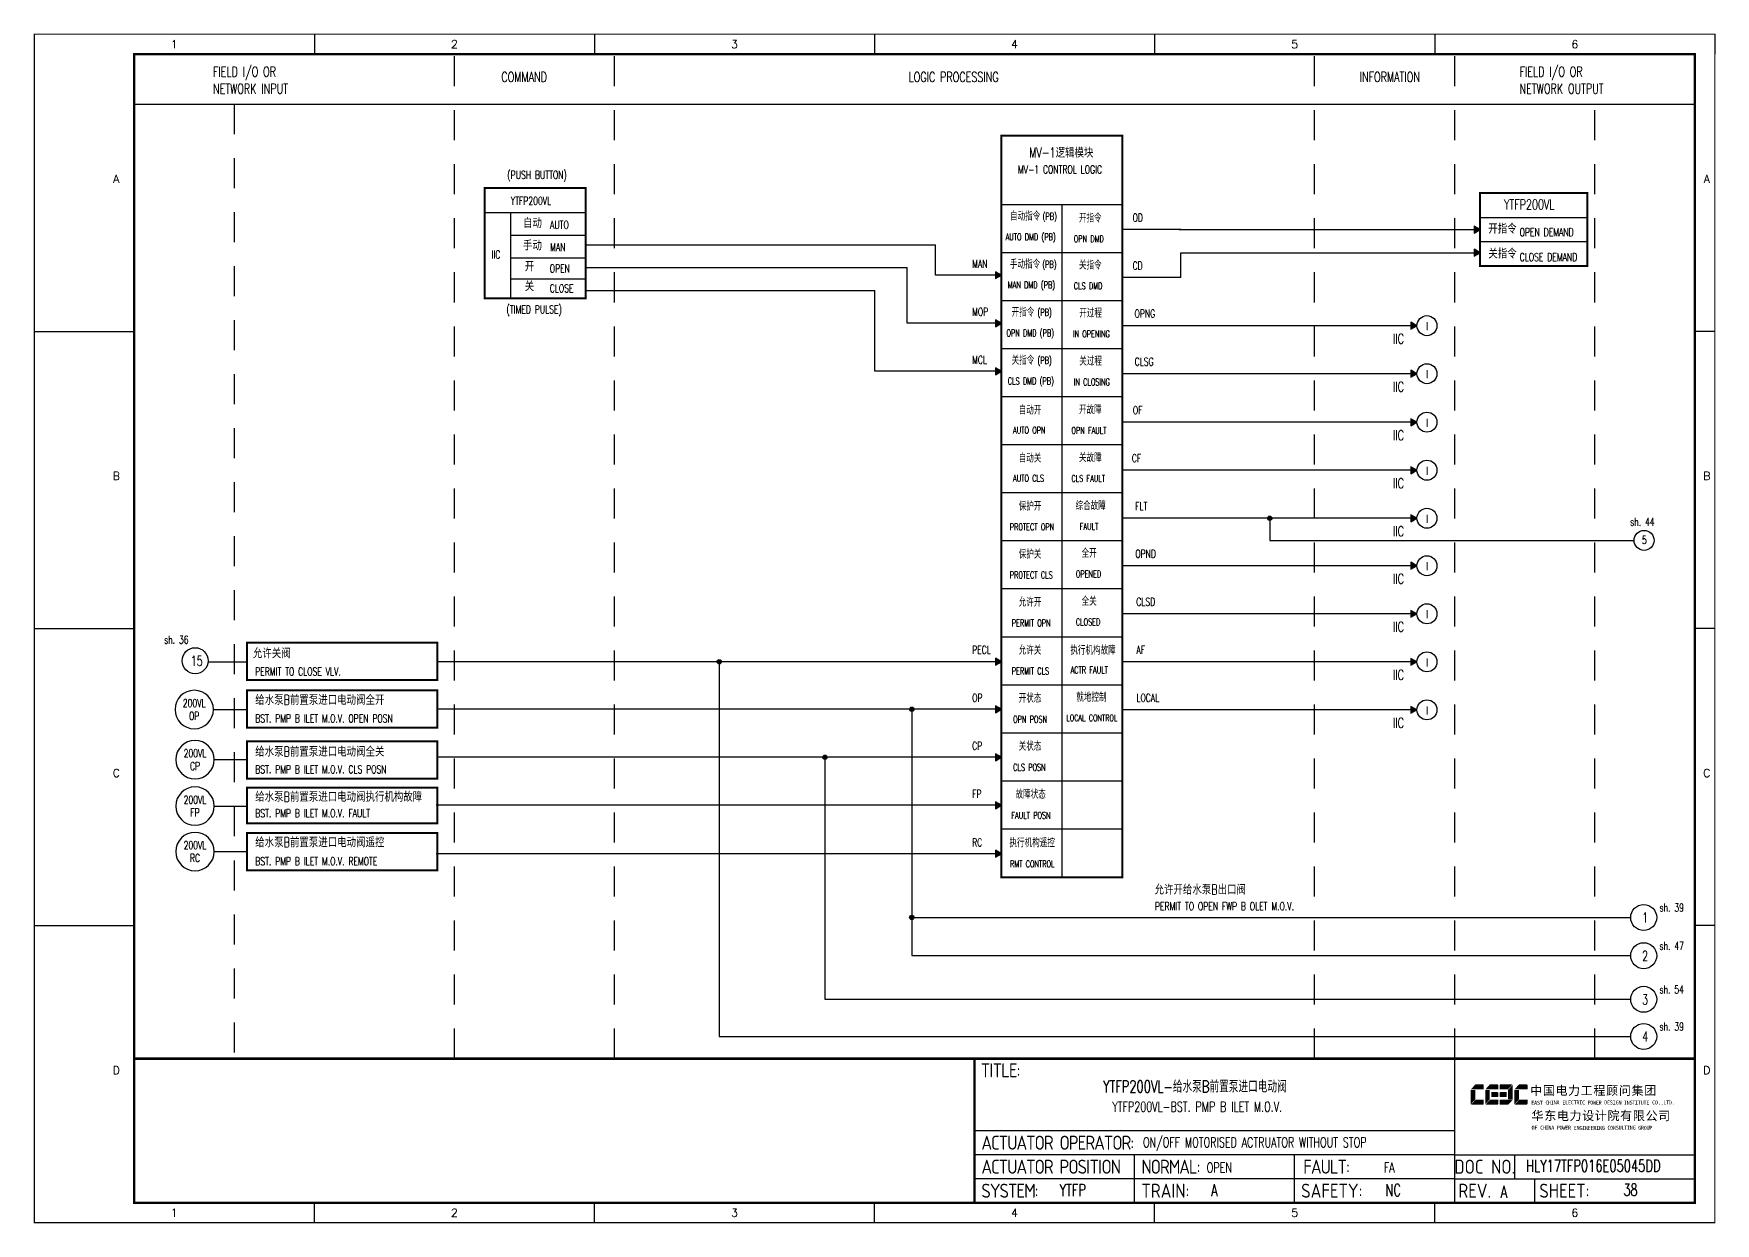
# Model space of a CAD drawing. Header units: millimetres. Extents: x 38833 to 52469, y 29493 to 32647.
# Drawn here: x 40615.3 to 41035.6, y 30241.9 to 30539.2 of the extents above; entities that cross this region are included whole.
import ezdxf
from ezdxf.enums import TextEntityAlignment as Align

# ---------------------------------------------------------------- set-up
doc = ezdxf.new("R2010")
doc.units = ezdxf.units.MM
doc.linetypes.add('DASHED', pattern=[0.75, 0.5, -0.25])
doc.linetypes.add('JIS_02_0.7', pattern=[1.35, 0.75, -0.6])
for name, color, linetype in [('INSTRUMENT', 4, 'Continuous'), ('MLINE', 6, 'Continuous'), ('TITLE', 1, 'Continuous'), ('TK', 7, 'Continuous'), ('图框_外框线', 7, 'Continuous'), ('图框_标题栏文字', 6, 'Continuous')]:
    doc.layers.add(name, color=color, linetype=linetype)
doc.styles.add('ecepdi', font='simhei.ttf', dxfattribs={"width": 0.9})
doc.styles.get("Standard").update_dxf_attribs({"font": 'romans.shx', "width": 0.7, "bigfont": 'hztxta.shx'})
doc.styles.add('工程字', font='gbenor.shx', dxfattribs={"bigfont": 'gbcbig.shx'})

# ---------------------------------------------------------------- blocks, each defined once
blk = doc.blocks.new('A$C1E0003F3')
h = blk.add_hatch(color=152)
edge = h.paths.add_edge_path()
edge.add_ellipse((5.15, 4.41), major_axis=(0, 0.211), ratio=0.769231, start_angle=-90, end_angle=0)
edge.add_line((5.15, 4.62), (3.22, 4.62))
edge.add_line((3.22, 4.62), (2.09, 3.35))
edge.add_line((2.09, 3.35), (5.32, 3.35))
edge.add_line((5.32, 3.35), (5.32, 4.41))
h.paths.add_polyline_path([(3.22, 3.23), (2.09, 3.23), (2.09, -0.36), (3.22, 0.91)])
edge = h.paths.add_edge_path()
edge.add_line((5.32, 0.81), (3.27, 0.81))
edge.add_line((3.27, 0.81), (2.13, -0.46))
edge.add_line((2.13, -0.46), (5.15, -0.46))
edge.add_ellipse((5.15, -0.25), major_axis=(0, 0.211), ratio=0.769231, start_angle=180, end_angle=270)
edge.add_line((5.32, -0.25), (5.32, 0.81))
h = blk.add_hatch(color=152)
edge = h.paths.add_edge_path()
edge.add_ellipse((8.78, 4.41), major_axis=(0, 0.211), ratio=0.769231, start_angle=-90, end_angle=0)
edge.add_line((8.78, 4.62), (6.84, 4.62))
edge.add_line((6.84, 4.62), (5.71, 3.35))
edge.add_line((5.71, 3.35), (8.94, 3.35))
edge.add_line((8.94, 3.35), (8.94, 4.41))
h.paths.add_polyline_path([(6.84, 3.23), (5.71, 3.23), (5.71, -0.36), (6.84, 0.91)])
edge = h.paths.add_edge_path()
edge.add_ellipse((8.78, 2.49), major_axis=(0, 0.211), ratio=0.769231, start_angle=-90, end_angle=0)
edge.add_line((8.78, 2.7), (7.22, 2.7))
edge.add_line((7.22, 2.7), (7.22, 1.44))
edge.add_line((7.22, 1.44), (8.78, 1.44))
edge.add_ellipse((8.78, 1.65), major_axis=(0, 0.211), ratio=0.769231, start_angle=180, end_angle=270)
edge.add_line((8.94, 1.65), (8.94, 2.49))
edge = h.paths.add_edge_path()
edge.add_line((8.94, 0.81), (6.89, 0.81))
edge.add_line((6.89, 0.81), (5.75, -0.46))
edge.add_line((5.75, -0.46), (8.78, -0.46))
edge.add_ellipse((8.78, -0.25), major_axis=(0, 0.211), ratio=0.769231, start_angle=180, end_angle=270)
edge.add_line((8.94, -0.25), (8.94, 0.81))
h = blk.add_hatch(color=1)
edge = h.paths.add_edge_path()
edge.add_line((12.48, 4.62), (9.46, 4.62))
edge.add_ellipse((9.46, 4.41), major_axis=(0, 0.211), ratio=0.769231, start_angle=0, end_angle=90)
edge.add_line((9.3, 4.41), (9.3, 3.35))
edge.add_line((9.3, 3.35), (11.35, 3.35))
edge.add_line((11.35, 3.35), (12.48, 4.62))
h.paths.add_polyline_path([(12.57, 4.56), (11.38, 3.23), (11.38, 0.93), (12.57, 0.93)])
edge = h.paths.add_edge_path()
edge.add_line((11.03, 2.7), (9.46, 2.7))
edge.add_ellipse((9.46, 2.49), major_axis=(0, 0.211), ratio=0.769231, start_angle=0, end_angle=90)
edge.add_line((9.3, 2.49), (9.3, 1.65))
edge.add_ellipse((9.46, 1.65), major_axis=(0, 0.211), ratio=0.769231, start_angle=90, end_angle=180)
edge.add_line((9.46, 1.44), (11.03, 1.44))
edge.add_line((11.03, 1.44), (11.03, 2.7))
h = blk.add_hatch(color=152)
edge = h.paths.add_edge_path()
edge.add_ellipse((16.11, 4.41), major_axis=(0, 0.211), ratio=0.769231, start_angle=-90, end_angle=0)
edge.add_line((16.11, 4.62), (14.14, 4.62))
edge.add_line((14.14, 4.62), (13, 3.35))
edge.add_line((13, 3.35), (16.27, 3.35))
edge.add_line((16.27, 3.35), (16.27, 4.41))
h.paths.add_polyline_path([(14.14, 3.23), (13, 3.23), (13, -0.36), (14.14, 0.91)])
edge = h.paths.add_edge_path()
edge.add_line((16.27, 0.81), (14.18, 0.81))
edge.add_line((14.18, 0.81), (13.04, -0.46))
edge.add_line((13.04, -0.46), (16.03, -0.46))
edge.add_ellipse((16.03, -0.15), major_axis=(0, 0.316), ratio=0.769231, start_angle=180, end_angle=270)
edge.add_line((16.27, -0.15), (16.27, 0.81))
h = blk.add_hatch(color=1)
edge = h.paths.add_edge_path()
edge.add_line((12.58, 0.79), (9.3, 0.79))
edge.add_line((9.3, 0.79), (9.3, -0.27))
edge.add_ellipse((9.46, -0.27), major_axis=(0, 0.211), ratio=0.769231, start_angle=90, end_angle=180)
edge.add_line((9.46, -0.48), (11.43, -0.48))
edge.add_line((11.43, -0.48), (12.58, 0.79))
at = {"layer": 'TITLE', "color": 7, "style": 'ecepdi'}
for s, p in [('中', (16.92, 1.94)), ('国', (20.09, 2)), ('电', (23.25, 1.99)), ('力', (26.39, 1.96)), ('程', (32.71, 1.98)), ('顾', (35.9, 1.98)), ('问', (39.09, 1.94)), ('集', (42.26, 1.98)), ('团', (45.42, 2.01)), ('工', (29.53, 1.95)), ('华', (17.24, -4.31)), ('东', (20.45, -4.29)), ('电', (23.62, -4.35)), ('力', (26.75, -4.32)), ('设', (29.92, -4.3)), ('计', (33.05, -4.31)), ('院', (36.26, -4.29)), ('有', (39.41, -4.29)), ('限', (42.57, -4.32)), ('公', (45.78, -4.38)), ('司', (48.91, -4.35))]:
    blk.add_text(s, height=2.2, dxfattribs=at).set_placement(p)
at = {"layer": 'TITLE', "color": 7, "style": 'ecepdi', "width": 0.975}
for s, p in [('E', (17.58, 0.02)), ('A', (18.29, 0.03)), ('S', (19, 0.03)), ('T', (19.7, 0.03)), ('C', (21.1, 0.09)), ('H', (21.77, 0.09)), ('I', (22.46, 0.09)), ('N', (23.17, 0.1)), ('A', (23.86, 0.1)), ('E', (25.35, 0.09)), ('L', (26.05, 0.11)), ('E', (26.76, 0.1)), ('C', (27.46, 0.12)), ('T', (28.18, 0.11)), ('R', (28.87, 0.1)), ('I', (29.57, 0.11)), ('C', (30.28, 0.1)), ('P', (31.64, 0.09)), ('O', (32.32, 0.08)), ('W', (33.03, 0.08)), ('E', (33.72, 0.08)), ('R', (34.42, 0.09)), ('D', (35.81, 0.1)), ('E', (36.52, 0.1)), ('S', (37.2, 0.1)), ('I', (37.91, 0.09)), ('G', (38.68, 0.11)), ('N', (39.38, 0.09)), ('I', (40.72, 0.07)), ('N', (41.43, 0.08)), ('S', (42.14, 0.08)), ('T', (42.83, 0.08)), ('I', (43.52, 0.09)), ('T', (44.22, 0.07)), ('U', (44.93, 0.07)), ('T', (45.63, 0.08)), ('E', (46.34, 0.09)), ('C', (47.76, 0.11)), ('O', (48.48, 0.1)), ('L', (50.56, 0.1)), ('T', (51.27, 0.1)), ('D', (51.96, 0.1)), ('.', (49.23, 0.1)), (',', (49.87, 0.1)), ('.', (52.72, 0.11)), ('O', (17.67, -6.18)), ('OF', (18.01, -6.2)), ('F', (18.37, -6.2)), ('C', (19.8, -6.19)), ('H', (20.47, -6.19)), ('I', (21.15, -6.19)), ('N', (21.87, -6.18)), ('A', (22.56, -6.18)), ('P', (23.98, -6.2)), ('O', (24.66, -6.21)), ('W', (25.36, -6.21)), ('E', (26.06, -6.21)), ('R', (26.75, -6.2)), ('E', (28.19, -6.24)), ('N', (28.91, -6.27)), ('G', (29.62, -6.26)), ('I', (30.32, -6.27)), ('N', (31.02, -6.27)), ('E', (31.7, -6.28)), ('E', (32.41, -6.27)), ('R', (33.1, -6.24)), ('I', (33.81, -6.24)), ('N', (34.51, -6.26)), ('G', (35.2, -6.24)), ('C', (36.61, -6.19)), ('O', (37.3, -6.21)), ('N', (38, -6.2)), ('S', (38.71, -6.21)), ('U', (39.41, -6.18)), ('L', (40.11, -6.18)), ('T', (40.81, -6.19)), ('I', (41.51, -6.21)), ('N', (42.2, -6.21)), ('G', (42.91, -6.17)), ('G', (44.29, -6.2)), ('R', (45, -6.21)), ('O', (45.69, -6.22)), ('U', (46.39, -6.2)), ('P', (47.1, -6.23))]:
    blk.add_text(s, height=1, dxfattribs=at).set_placement(p, align=Align.MIDDLE_CENTER)
blk = doc.blocks.new('A$C613255F0')
for p, q in [((70, 297), (70, 292)), ((140, 297), (140, 292)), ((210, 297), (210, 292)), ((280, 297), (280, 292)), ((350, 297), (350, 292)), ((420, 297), (420, 292)), ((0, 222.75), (25, 222.75)), ((420, 222.75), (415, 222.75)), ((0, 148.5), (25, 148.5)), ((420, 148.5), (415, 148.5)), ((0, 74.25), (25, 74.25)), ((420, 74.25), (415, 74.25)), ((70, 0), (70, 5)), ((140, 0), (140, 5)), ((210, 0), (210, 5)), ((280, 0), (280, 5)), ((350, 0), (350, 5))]:
    blk.add_line(p, q)
at = {"layer": 'MLINE', "linetype": 'JIS_02_0.7', "ltscale": 10}
for p, q in [((105, 41), (105, 292)), ((145, 41), (145, 292)), ((320, 41), (320, 292)), ((355, 41), (355, 292)), ((50, 279.56), (50, 41)), ((390, 41), (390, 279.56))]:
    blk.add_line(p, q, dxfattribs=at)
at = {"layer": 'MLINE'}
blk.add_line((25, 279.56), (415, 279.56), dxfattribs=at)
at = {"layer": '图框_外框线'}
for p, q in [((355, 5), (355, 41)), ((355, 23), (235, 23)), ((355, 17), (235, 17)), ((275, 11), (275, 17)), ((315, 11), (315, 17)), ((355, 17), (415, 17)), ((370, 11), (370, 17)), ((355, 11), (235, 11)), ((355, 11), (235, 11)), ((275, 5), (275, 11)), ((315, 5), (315, 11)), ((355, 11), (415, 11)), ((375, 5), (375, 11))]:
    blk.add_line(p, q, dxfattribs=at)
for points, const_width in [([(0, 0), (420, 0), (420, 297), (0, 297)], 0.3), ([(25, 5), (415, 5), (415, 292), (25, 292)], 0.6)]:
    blk.add_lwpolyline(points, close=True, dxfattribs=dict(at, const_width=const_width))
at = {"layer": '图框_外框线', "const_width": 0.6}
blk.add_lwpolyline([(235, 41), (25, 41)], dxfattribs=at)
at = {"layer": '图框_外框线'}
blk.add_lwpolyline([(415, 41, 0.6, 0.6, 0), (235, 41, 0.6, 0.6, 0), (235, 5, 0, 0, 0)], format="xyseb", dxfattribs=at)
blk.add_blockref('A$C1E0003F3', (356.94, 29.95))
at = {"layer": 'MLINE', "char_height": 2.5, "width": 31.8959, "attachment_point": 1}
for s, insert in [('FIELD I/O OR', (44.67, 288.89)), ('COMMAND', (116.74, 287.58)), ('LOGIC PROCESSING', (218.52, 287.58)), ('INFORMATION', (331.25, 287.58)), ('FIELD I/O OR', (371.22, 288.89)), ('NETWORK INPUT', (44.67, 284.64)), ('NETWORK OUTPUT', (371.22, 284.64))]:
    blk.add_mtext(s, dxfattribs=dict(at, insert=insert))
at = {"layer": 'TK', "color": 3}
for s, p in [('1', (35, 294.5)), ('2', (105, 294.5)), ('3', (175, 294.5)), ('4', (245, 294.5)), ('5', (315, 294.5)), ('6', (385, 294.5)), ('1', (35, 2.5)), ('2', (105, 2.5)), ('3', (175, 2.5)), ('4', (245, 2.5)), ('5', (315, 2.5)), ('6', (385, 2.5))]:
    blk.add_text(s, height=2, dxfattribs=at).set_placement(p, align=Align.MIDDLE)
for s, p in [('A', (20.5, 259.88)), ('A', (418, 259.88)), ('B', (20.5, 185.62)), ('B', (418, 185.62)), ('C', (20.5, 111.38)), ('C', (418, 111.38)), ('D', (20.5, 37.12)), ('D', (418, 37.12))]:
    blk.add_text(s, height=2, dxfattribs=at).set_placement(p, align=Align.CENTER)
at = {"layer": '图框_标题栏文字', "char_height": 3.5, "style": '工程字'}
for s, insert, width, attachment_point in [('{\\T0.9; TITLE:}', (234.86, 38.09), 14.2249, 4), ('{\\T0.9; ACTUATOR OPERATOR:}', (235, 20), 40, 4), ('{\\T0.9; ACTUATOR POSITION}', (235, 14), 45, 4), ('{\\T0.9; NORMAL:}', (275, 14), 18.2557, 4), ('{\\T0.9; FAULT:}', (315.44, 14), 15, 4), ('DOC NO.', (362.5, 14), 15, 5), ('{\\T0.9; SYSTEM:}', (235, 8), 17.9526, 4), ('{\\T0.9; }TRAIN: ', (275, 8), 17.6638, 4), ('SAFETY:', (324.3, 8), 22.3993, 5), ('REV.', (360, 8), 10, 5), ('SHEET:', (382.42, 8), 20, 5)]:
    blk.add_mtext(s, dxfattribs=dict(at, insert=insert, width=width, attachment_point=attachment_point))
blk = doc.blocks.new('INS00')
at = {"layer": 'INSTRUMENT', "color": 0}
blk.add_lwpolyline([(6, 0, 1), (-6, 0, 1)], format="xyb", close=True, dxfattribs=at)
at = {"layer": 'INSTRUMENT', "flags": 1}
for tag, p in [('INSNAM', (0, 9)), ('INSDGN', (0, -9)), ('INSSUP', (0, -15)), ('INSTYP', (0, -12)), ('INSMAN', (0, -18)), ('INSREM', (0, -21))]:
    blk.add_attdef(tag, text='', height=3, dxfattribs=at).set_placement(p, align=Align.TOP_CENTER)
at = {"layer": 'INSTRUMENT', "width": 0.7}
for tag, p in [('INSHH', (6, 3.5)), ('INSL', (6, -3)), ('INSLL', (6, -6))]:
    blk.add_attdef(tag, p, '', height=2.5, dxfattribs=at)
for tag, p in [('INSIDE', (0, 2)), ('INSSYS', (0, -2))]:
    blk.add_attdef(tag, text='', height=2.5, dxfattribs=at).set_placement(p, align=Align.MIDDLE)
at = {"layer": 'INSTRUMENT', "linetype": 'DASHED', "width": 0.7}
blk.add_attdef('INSH', (6, 0.5), '', height=2.5, dxfattribs=at)

msp = doc.modelspace()

# ---------------------------------------------------------------- hatches: boundary and pattern name
for points in [[(40976.77, 30490.23), (40975.27, 30491.09), (40975.27, 30489.36)], [(40976.77, 30484.45), (40975.27, 30485.32), (40975.27, 30483.58)], [(40857.14, 30478.85), (40855.64, 30479.72), (40855.64, 30477.98)], [(40857.14, 30466.85), (40855.64, 30467.72), (40855.64, 30465.98)], [(40961.01, 30466.23), (40959.51, 30467.09), (40959.51, 30465.36)], [(40857.14, 30454.85), (40855.64, 30455.72), (40855.64, 30453.98)], [(40961.01, 30454.23), (40959.51, 30455.09), (40959.51, 30453.36)], [(40961.01, 30442.11), (40959.51, 30442.97), (40959.51, 30441.24)], [(40961.01, 30430.11), (40959.51, 30430.97), (40959.51, 30429.24)], [(40961.01, 30418.11), (40959.51, 30418.97), (40959.51, 30417.24)], [(40961.01, 30406.23), (40959.51, 30407.09), (40959.51, 30405.36)], [(40961.01, 30394.23), (40959.51, 30395.09), (40959.51, 30393.36)], [(40857.14, 30382.26), (40855.64, 30383.13), (40855.64, 30381.4)], [(40961.01, 30382.23), (40959.51, 30383.09), (40959.51, 30381.36)], [(40857.14, 30370.38), (40855.64, 30371.25), (40855.64, 30369.51)], [(40961.01, 30370.23), (40959.51, 30371.09), (40959.51, 30369.36)], [(40857.14, 30358.38), (40855.64, 30359.25), (40855.64, 30357.51)], [(40857.14, 30346.38), (40855.64, 30347.25), (40855.64, 30345.51)], [(40857.14, 30334.26), (40855.64, 30335.13), (40855.64, 30333.4)]]:
    msp.add_hatch(color=256).paths.add_polyline_path(points)
h = msp.add_hatch(color=256)
edge = h.paths.add_edge_path()
edge.add_arc((40924.21, 30418.11), 0.55, 0, 360)
h = msp.add_hatch(color=256)
edge = h.paths.add_edge_path()
edge.add_arc((40786.64, 30382.26), 0.55, 0, 360)
h = msp.add_hatch(color=256)
edge = h.paths.add_edge_path()
edge.add_arc((40834.77, 30370.38), 0.55, 0, 360)
h = msp.add_hatch(color=256)
edge = h.paths.add_edge_path()
edge.add_arc((40813.05, 30358.38), 0.55, 0, 360)
h = msp.add_hatch(color=256)
edge = h.paths.add_edge_path()
edge.add_arc((40834.77, 30318.37), 0.55, 0, 360)

# ---------------------------------------------------------------- linework, layer by layer
for p, q in [((40887.41, 30496.51), (40887.41, 30513.68)), ((40728.04, 30494.5), (40753.21, 30494.5)), ((40734.46, 30494.5), (40734.46, 30473.04)), ((40857.14, 30496.51), (40887.41, 30496.51)), ((40872.28, 30496.51), (40872.28, 30328.39)), ((40976.77, 30493.23), (41003.55, 30493.23)), ((40976.77, 30493.23), (41003.55, 30493.23)), ((40734.46, 30488.84), (40753.21, 30488.84)), ((40902.02, 30490.23), (40887.41, 30490.23)), ((40901.6, 30490.22), (40942.53, 30490.22)), ((40902.02, 30490.23), (40976.77, 30490.23)), ((40753.21, 30486.44), (40840.69, 30486.44)), ((40840.69, 30478.85), (40840.69, 30486.44)), ((40857.14, 30484.51), (40887.41, 30484.51)), ((40902.02, 30478.23), (40902.02, 30484.45)), ((40902.02, 30484.45), (40976.77, 30484.45)), ((40976.77, 30487.29), (41003.55, 30487.29)), ((40734.46, 30483.22), (40753.21, 30483.22)), ((40753.21, 30480.75), (40833.58, 30480.75)), ((40833.58, 30466.85), (40833.58, 30480.75)), ((40976.77, 30481.1), (41003.55, 30481.1)), ((40976.77, 30481.1), (41003.55, 30481.1)), ((40734.46, 30477.91), (40753.21, 30477.91)), ((40857.14, 30478.85), (40840.69, 30478.85)), ((40902.02, 30478.23), (40887.41, 30478.23)), ((40734.46, 30473.04), (40753.21, 30473.04)), ((40734.46, 30473.04), (40753.21, 30473.04)), ((40753.21, 30475.02), (40825.55, 30475.02)), ((40825.55, 30454.85), (40825.55, 30475.02)), ((40857.14, 30472.51), (40887.41, 30472.51)), ((40840.69, 30466.85), (40833.58, 30466.85)), ((40857.14, 30466.85), (40840.69, 30466.85)), ((40961.01, 30466.23), (40887.41, 30466.23)), ((40961.01, 30466.23), (40887.41, 30466.23)), ((40857.14, 30460.51), (40887.41, 30460.51)), ((40857.14, 30454.85), (40825.55, 30454.85)), ((40961.01, 30454.23), (40887.41, 30454.23)), ((40961.01, 30454.23), (40887.41, 30454.23)), ((40857.14, 30448.51), (40887.41, 30448.51)), ((40961.01, 30442.11), (40887.41, 30442.11)), ((40857.14, 30436.51), (40887.41, 30436.51)), ((40961.01, 30430.11), (40887.41, 30430.11)), ((40857.14, 30424.51), (40887.41, 30424.51)), ((40961.01, 30418.11), (40887.41, 30418.11)), ((40961.01, 30418.11), (40887.41, 30418.11)), ((40924.21, 30418.11), (40924.21, 30412.52)), ((40857.14, 30412.51), (40887.41, 30412.51)), ((40924.21, 30412.52), (41015.27, 30412.52)), ((40961.01, 30406.23), (40887.41, 30406.23)), ((40961.01, 30406.23), (40887.41, 30406.23)), ((40857.14, 30400.51), (40887.41, 30400.51)), ((40961.01, 30394.23), (40887.41, 30394.23)), ((40961.01, 30394.23), (40887.41, 30394.23)), ((40857.14, 30388.51), (40887.41, 30388.51)), ((40668.59, 30387.01), (40716.21, 30387.01)), ((40668.59, 30377.67), (40668.59, 30387.01)), ((40716.21, 30377.67), (40716.21, 30387.01)), ((40658.89, 30382.2), (40668.59, 30382.2)), ((40857.14, 30382.26), (40716.14, 30382.26)), ((40786.64, 30382.45), (40786.64, 30288.64)), ((40961.01, 30382.23), (40887.41, 30382.23)), ((40961.01, 30382.23), (40887.41, 30382.23)), ((40716.21, 30377.67), (40668.59, 30377.67)), ((40668.59, 30375.12), (40716.21, 30375.12)), ((40668.59, 30365.78), (40668.59, 30375.12)), ((40716.21, 30365.78), (40716.21, 30375.12)), ((40857.14, 30376.51), (40887.41, 30376.51)), ((40660.22, 30370.31), (40668.59, 30370.31)), ((40857.14, 30370.38), (40716.14, 30370.38)), ((40834.77, 30370.57), (40834.77, 30308.82)), ((40961.01, 30370.23), (40887.41, 30370.23)), ((40961.01, 30370.23), (40887.41, 30370.23)), ((40716.21, 30365.78), (40668.59, 30365.78)), ((40857.14, 30364.51), (40887.41, 30364.51)), ((40668.59, 30362.4), (40716.21, 30362.4)), ((40668.59, 30353.06), (40668.59, 30362.4)), ((40716.21, 30353.06), (40716.21, 30362.4)), ((40857.14, 30358.38), (40716.21, 30358.38)), ((40813.05, 30358.57), (40813.05, 30297.92)), ((40660.42, 30357.78), (40668.59, 30357.78)), ((40716.21, 30353.06), (40668.59, 30353.06)), ((40668.59, 30350.81), (40716.21, 30350.81)), ((40668.59, 30341.89), (40668.59, 30350.81)), ((40716.21, 30341.89), (40716.21, 30350.81)), ((40857.14, 30352.51), (40887.41, 30352.51)), ((40660.42, 30346.18), (40668.59, 30346.18)), ((40857.14, 30346.38), (40715.87, 30346.38)), ((40716.21, 30341.89), (40668.59, 30341.89)), ((40668.59, 30339.44), (40716.21, 30339.44)), ((40668.59, 30330.1), (40668.59, 30339.44)), ((40716.21, 30330.1), (40716.21, 30339.44)), ((40857.14, 30340.51), (40887.41, 30340.51)), ((40660.42, 30334.81), (40668.59, 30334.81)), ((40857.14, 30334.26), (40715.87, 30334.26)), ((40716.21, 30330.1), (40668.59, 30330.1)), ((40834.77, 30318.37), (41014.42, 30318.37)), ((40834.77, 30308.82), (41014.43, 30308.82)), ((40813.05, 30297.92), (41014.43, 30297.92)), ((40786.64, 30288.64), (41014.43, 30288.64))]:
    msp.add_line(p, q)
for points, const_width in [([(40857.14, 30513.68), (40887.41, 30513.68), (40887.41, 30328.39), (40857.14, 30328.39), (40857.14, 30513.68)], 0.5), ([(40857.14, 30513.68), (40887.41, 30513.68), (40887.41, 30328.39), (40857.14, 30328.39), (40857.14, 30513.68)], 0.2), ([(40728.04, 30500.63), (40753.21, 30500.63), (40753.21, 30473.04), (40728.04, 30473.04), (40728.04, 30500.63)], 0.5), ([(40976.77, 30499.35), (41003.55, 30499.35), (41003.55, 30481.1), (40976.77, 30481.1), (40976.77, 30499.35)], 0.5), ([(40668.59, 30387.01), (40716.21, 30387.01), (40716.21, 30377.67), (40668.59, 30377.67), (40668.59, 30387.01)], 0.5), ([(40668.59, 30375.12), (40716.21, 30375.12), (40716.21, 30365.78), (40668.59, 30365.78), (40668.59, 30375.12)], 0.5), ([(40668.59, 30362.4), (40716.21, 30362.4), (40716.21, 30353.06), (40668.59, 30353.06), (40668.59, 30362.4)], 0.5), ([(40668.59, 30350.81), (40716.21, 30350.81), (40716.21, 30341.89), (40668.59, 30341.89), (40668.59, 30350.81)], 0.5), ([(40668.59, 30339.44), (40716.21, 30339.44), (40716.21, 30330.1), (40668.59, 30330.1), (40668.59, 30339.44)], 0.5)]:
    msp.add_lwpolyline(points, dxfattribs=dict(const_width=const_width))
for points in [[(40728.04, 30500.63), (40753.21, 30500.63), (40753.21, 30473.04), (40728.04, 30473.04)], [(40857.14, 30496.51), (40887.41, 30496.51), (40887.41, 30328.39), (40857.14, 30328.39)], [(40976.77, 30490.23), (40975.27, 30491.09), (40975.27, 30489.36)], [(40976.77, 30484.45), (40975.27, 30485.32), (40975.27, 30483.58)], [(40857.14, 30478.85), (40855.64, 30479.72), (40855.64, 30477.98)], [(40857.14, 30466.85), (40855.64, 30467.72), (40855.64, 30465.98)], [(40961.01, 30466.23), (40959.51, 30467.09), (40959.51, 30465.36)], [(40857.14, 30454.85), (40855.64, 30455.72), (40855.64, 30453.98)], [(40961.01, 30454.23), (40959.51, 30455.09), (40959.51, 30453.36)], [(40961.01, 30442.11), (40959.51, 30442.97), (40959.51, 30441.24)], [(40961.01, 30430.11), (40959.51, 30430.97), (40959.51, 30429.24)], [(40961.01, 30418.11), (40959.51, 30418.97), (40959.51, 30417.24)], [(40961.01, 30406.23), (40959.51, 30407.09), (40959.51, 30405.36)], [(40961.01, 30394.23), (40959.51, 30395.09), (40959.51, 30393.36)], [(40857.14, 30382.26), (40855.64, 30383.13), (40855.64, 30381.4)], [(40961.01, 30382.23), (40959.51, 30383.09), (40959.51, 30381.36)], [(40857.14, 30370.38), (40855.64, 30371.25), (40855.64, 30369.51)], [(40961.01, 30370.23), (40959.51, 30371.09), (40959.51, 30369.36)], [(40857.14, 30358.38), (40855.64, 30359.25), (40855.64, 30357.51)], [(40857.14, 30346.38), (40855.64, 30347.25), (40855.64, 30345.51)], [(40857.14, 30334.26), (40855.64, 30335.13), (40855.64, 30333.4)]]:
    msp.add_lwpolyline(points, close=True)
msp.add_lwpolyline([(40976.77, 30481.1), (40976.77, 30499.35), (41003.55, 30499.35), (41003.55, 30481.1)])
msp.add_lwpolyline([(40976.77, 30481.1), (40976.77, 30499.35), (41003.55, 30499.35), (41003.55, 30481.1)])
for centre, radius in [((40963.51, 30466.23), 2.5), ((40963.51, 30454.23), 2.5), ((40963.51, 30442.11), 2.5), ((40963.51, 30430.11), 2.5), ((40924.21, 30418.11), 0.55), ((40963.51, 30418.11), 2.5), ((41017.77, 30412.58), 2.5), ((40963.51, 30406.23), 2.5), ((40963.51, 30394.23), 2.5), ((40655.65, 30382.5), 3.25), ((40963.51, 30382.23), 2.5), ((40786.64, 30382.26), 0.55), ((40834.77, 30370.38), 0.55), ((40963.51, 30370.23), 2.5), ((40813.05, 30358.38), 0.55), ((41017.67, 30318.34), 3.25), ((40834.77, 30318.37), 0.55), ((41017.67, 30308.79), 3.25), ((41017.67, 30297.89), 3.25), ((41017.67, 30288.61), 3.25)]:
    msp.add_circle(centre, radius)

# ---------------------------------------------------------------- block references
msp.add_blockref('A$C613255F0', (40615.44, 30242.06))
at = {"layer": 'MLINE', "xscale": 0.7999999999992724, "yscale": 0.7999999999992724, "zscale": 0.7999999999992724}
for p, values in [((40655.42, 30370.31), {'INSIDE': '200VL', 'INSSYS': 'OP'}), ((40655.62, 30357.78), {'INSIDE': '200VL', 'INSSYS': 'CP'}), ((40655.62, 30346.18), {'INSIDE': '200VL', 'INSSYS': 'FP'}), ((40655.62, 30334.81), {'INSIDE': '200VL', 'INSSYS': 'RC'})]:
    msp.add_blockref('INS00', p, dxfattribs=at).add_auto_attribs(values)

# ---------------------------------------------------------------- texts
at = {"width": 0.7}
for p in [(40963.55, 30465.1), (40963.55, 30453.1), (40963.55, 30440.98), (40963.55, 30428.98), (40963.55, 30416.98), (40963.55, 30405.1), (40963.55, 30393.1), (40963.55, 30381.1), (40963.55, 30369.1)]:
    msp.add_text('I', height=2, dxfattribs=at).set_placement(p, align=Align.CENTER)
for s, height, p in [('YTFP200VL-给水泵B前置泵进口电动阀 ', 3, (40882.55, 30274.6)), ('YTFP200VL-BST. PMP B ILET M.O.V.', 2.5, (40884.87, 30269.81))]:
    msp.add_text(s, height=height, dxfattribs=at).set_placement(p)
at = {"attachment_point": 1}
for s, insert, char_height, width in [('MV-1逻辑模块', (40864.09, 30510.73), 2.5, 73.0067), ('MV-1 CONTROL LOGIC', (40861.3, 30506.27), 2, 48.5204), ('(PUSH BUTTON)', (40733.67, 30504.91), 2, 73.0067), ('YTFP200VL', (40734.55, 30498.43), 2, 73.0067), ('YTFP200VL', (40982.77, 30497.76), 2.5, 73.0067), ('自动', (40737.59, 30493.14), 2.5, 73.0067), ('自动指令', (40859.31, 30494.51), 2, 73.0067), ('(PB)', (40867.46, 30494.41), 1.7, 73.0067), ('开指令', (40876.53, 30494.04), 2, 73.0067), ('OD', (40889.95, 30494.23), 2, 73.0067), ('AUTO', (40744.36, 30492.43), 2, 73.0067), ('AUTO DMD (PB)', (40858.2, 30489.26), 1.7, 73.0067), ('OPN DMD', (40875.25, 30488.79), 1.7, 73.0067), ('开指令', (40978.84, 30491.73), 2.5, 73.0067), ('OPEN DEMAND', (40986.68, 30490.59), 2, 73.0067), ('IIC', (40729.71, 30484.99), 2, 73.0067), ('手动', (40737.59, 30487.55), 2.5, 73.0067), ('MAN', (40744.36, 30486.84), 2, 73.0067), ('关指令', (40978.84, 30485.51), 2.5, 73.0067), ('CLOSE DEMAND', (40986.68, 30484.37), 2, 73.0067), ('开', (40738.02, 30482.3), 2.5, 73.0067), ('OPEN', (40744.28, 30481.51), 2, 73.0067), ('MAN', (40849.84, 30482.7), 2, 73.0067), ('手动指令', (40859.29, 30482.51), 2, 73.0067), ('(PB)', (40867.38, 30482.41), 1.7, 73.0067), ('关指令', (40876.53, 30482.28), 2, 73.0067), ('CD', (40889.95, 30482.23), 2, 73.0067), ('关', (40738.02, 30477.34), 2.5, 73.0067), ('CLOSE', (40744.28, 30476.55), 2, 73.0067), ('MAN DMD (PB)', (40858.75, 30477.26), 1.7, 73.0067), ('CLS DMD', (40875.25, 30477.02), 1.7, 73.0067), ('(TIMED PULSE)', (40733.45, 30471.29), 2, 73.0067), ('MOP', (40849.84, 30470.7), 2, 73.0067), ('开指令', (40859.71, 30470.51), 2, 73.0067), ('(PB)', (40866.18, 30470.41), 1.7, 73.0067), ('开过程', (40876.62, 30470.28), 2, 73.0067), ('OPNG', (40890.43, 30470.23), 2, 73.0067), ('OPN DMD (PB)', (40858.42, 30465.26), 1.7, 73.0067), ('IN OPENING', (40875.02, 30465.02), 1.7, 73.0067), ('IIC', (40955.01, 30464.23), 2.5, 4.5039), ('MCL', (40849.84, 30458.7), 2, 73.0067), ('关指令', (40859.71, 30458.51), 2, 73.0067), ('(PB)', (40866.18, 30458.41), 1.7, 73.0067), ('关过程', (40876.62, 30458.28), 2, 73.0067), ('CLSG', (40890.46, 30458.23), 2, 73.0067), ('CLS DMD (PB)', (40858.75, 30453.26), 1.7, 73.0067), ('IN CLOSING', (40875.23, 30453.02), 1.7, 73.0067), ('IIC', (40955.01, 30452.23), 2.5, 4.5039), ('自动开', (40861.47, 30446.04), 2, 73.0067), ('开故障', (40876.53, 30446.16), 2, 73.0067), ('OF', (40890.01, 30446.11), 2, 73.0067), ('AUTO OPN', (40860.06, 30440.95), 1.7, 73.0067), ('OPN FAULT', (40874.65, 30440.9), 1.7, 73.0067), ('IIC', (40955.01, 30440.11), 2.5, 4.5039), ('自动关', (40861.47, 30434.04), 2, 73.0067), ('关故障', (40876.53, 30434.16), 2, 73.0067), ('CF', (40889.76, 30434.11), 2, 73.0067), ('AUTO CLS', (40860.06, 30428.95), 1.7, 73.0067), ('CLS FAULT', (40874.65, 30428.9), 1.7, 73.0067), ('IIC', (40955.01, 30428.11), 2.5, 4.5039), ('保护开', (40861.47, 30422.04), 2, 73.0067), ('综合故障', (40875.69, 30422.16), 2, 73.0067), ('FLT', (40890.56, 30422.11), 2, 73.0067), ('PROTECT OPN', (40859.26, 30416.79), 1.7, 73.0067), ('FAULT', (40876.75, 30416.9), 1.7, 73.0067), ('IIC', (40955.01, 30416.11), 2.5, 4.5039), ('5', (41017.24, 30413.68), 2, 73.0067), ('保护关', (40861.47, 30410.04), 2, 73.0067), ('全开', (40877.19, 30410.28), 2, 73.0067), ('OPND', (40890.63, 30410.23), 2, 73.0067), ('PROTECT CLS', (40859.26, 30404.79), 1.7, 73.0067), ('OPENED', (40875.76, 30405.02), 1.7, 73.0067), ('IIC', (40955.01, 30404.23), 2.5, 4.5039), ('允许开', (40861.47, 30398.04), 2, 73.0067), ('全关', (40877.19, 30398.28), 2, 73.0067), ('CLSD', (40890.86, 30398.23), 2, 73.0067), ('PERMIT OPN', (40859.74, 30392.79), 1.7, 73.0067), ('CLOSED', (40875.76, 30393.02), 1.7, 73.0067), ('IIC', (40955.01, 30392.23), 2.5, 4.5039), ('15', (40654.55, 30383.71), 2.5, 73.0067), ('允许关阀', (40670.09, 30385.62), 2.5, 73.0067), ('PECL', (40849.84, 30386.23), 2, 73.0067), ('允许关', (40861.47, 30386.04), 2, 73.0067), ('执行机构故障', (40874.38, 30386.04), 2, 73.0067), ('AF', (40890.9, 30386.23), 2, 73.0067), ('PERMIT TO CLOSE VLV.', (40670.64, 30380.8), 2, 73.0067), ('PERMIT CLS', (40859.74, 30380.79), 1.7, 73.0067), ('ACTR FAULT', (40874.45, 30381.02), 1.7, 73.0067), ('IIC', (40955.01, 30380.23), 2.5, 4.5039), ('给水泵B前置泵进口电动阀全开', (40670.67, 30373.97), 2.5, 73.0067), ('OP', (40849.84, 30374.23), 2, 73.0067), ('开状态', (40861.47, 30374.04), 2, 73.0067), ('就地控制', (40875.88, 30374.28), 2, 73.0067), ('LOCAL', (40890.9, 30374.23), 2, 73.0067), ('BST. PMP B ILET M.O.V. OPEN POSN', (40670.67, 30369.08), 2, 73.0067), ('OPN POSN', (40860.09, 30368.7), 1.7, 73.0067), ('LOCAL CONTROL', (40873.37, 30369.02), 1.6, 73.0067), ('IIC', (40955.01, 30368.23), 2.5, 4.5039), ('给水泵B前置泵进口电动阀全关', (40670.67, 30361.05), 2.5, 73.0067), ('CP', (40849.84, 30362.23), 2, 73.0067), ('关状态', (40861.47, 30362.04), 2, 73.0067), ('BST. PMP B ILET M.O.V. CLS POSN', (40670.67, 30356.36), 2, 73.0067), ('CLS POSN', (40860.09, 30356.7), 1.7, 73.0067), ('给水泵B前置泵进口电动阀执行机构故障', (40670.67, 30349.76), 2.5, 73.0067), ('FP', (40849.84, 30350.23), 2, 73.0067), ('故障状态', (40860.69, 30350.04), 2, 73.0067), ('BST. PMP B ILET M.O.V. FAULT', (40670.67, 30345.39), 2, 73.0067), ('FAULT POSN', (40859.65, 30344.7), 1.7, 73.0067), ('给水泵B前置泵进口电动阀遥控', (40670.67, 30338.39), 2.5, 73.0067), ('RC', (40849.84, 30338.11), 2, 73.0067), ('执行机构遥控', (40859.17, 30337.92), 2, 73.0067), ('BST. PMP B ILET M.O.V. REMOTE', (40670.67, 30333.4), 2, 73.0067), ('RMT CONTROL', (40859.3, 30332.58), 1.7, 73.0067), ('允许开给水泵B出口阀', (40895.42, 30326.58), 2.5, 73.0067), ('PERMIT TO OPEN FWP B OLET M.O.V.', (40895.53, 30322.14), 2, 73.0067), ('1', (41017.28, 30319.55), 2.5, 73.0067), ('2', (41017.28, 30310), 2.5, 73.0067), ('3', (41017.28, 30299.1), 2.5, 73.0067), ('4', (41017.28, 30289.82), 2.5, 73.0067), ('OPEN', (40908.46, 30257.09), 2.5, 73.0067), ('FA', (40952.73, 30257.1), 2.5, 73.0067), ('YTFP', (40871.68, 30251.74), 3, 8.5983), ('A', (40909.54, 30251.74), 3, 4.8474), ('NC', (40953.13, 30251.74), 3, 4.8474), ('A', (40981.91, 30251.3), 3, 8.5983)]:
    msp.add_mtext(s, dxfattribs=dict(at, insert=insert, char_height=char_height, width=width))
at = {"color": 4, "char_height": 2, "width": 73.0067, "attachment_point": 1}
for s, insert in [('sh. 44', (41014.29, 30418.22)), ('sh. 36', (40647.88, 30388.76)), ('sh. 39', (41021.61, 30321.81)), ('sh. 47', (41021.61, 30312.27)), ('sh. 54', (41021.61, 30301.36)), ('sh. 39', (41021.61, 30292.09))]:
    msp.add_mtext(s, dxfattribs=dict(at, insert=insert))
at = {"width": 0.7}
for tag, p, s in [('HLY17TFP016E05045DD', (40988.3, 30254.81), ''), ('38', (41012.58, 30248.81), '1')]:
    msp.add_attdef(tag, p, s, height=3, dxfattribs=at)
at = {"layer": 'TITLE', "color": 0, "width": 0.7}
msp.add_text(' ON/OFF MOTORISED ACTRUATOR WITHOUT STOP', height=2.5, dxfattribs=at).set_placement((40919.87, 30261.97), align=Align.MIDDLE)

doc.saveas('drawing.dxf')
